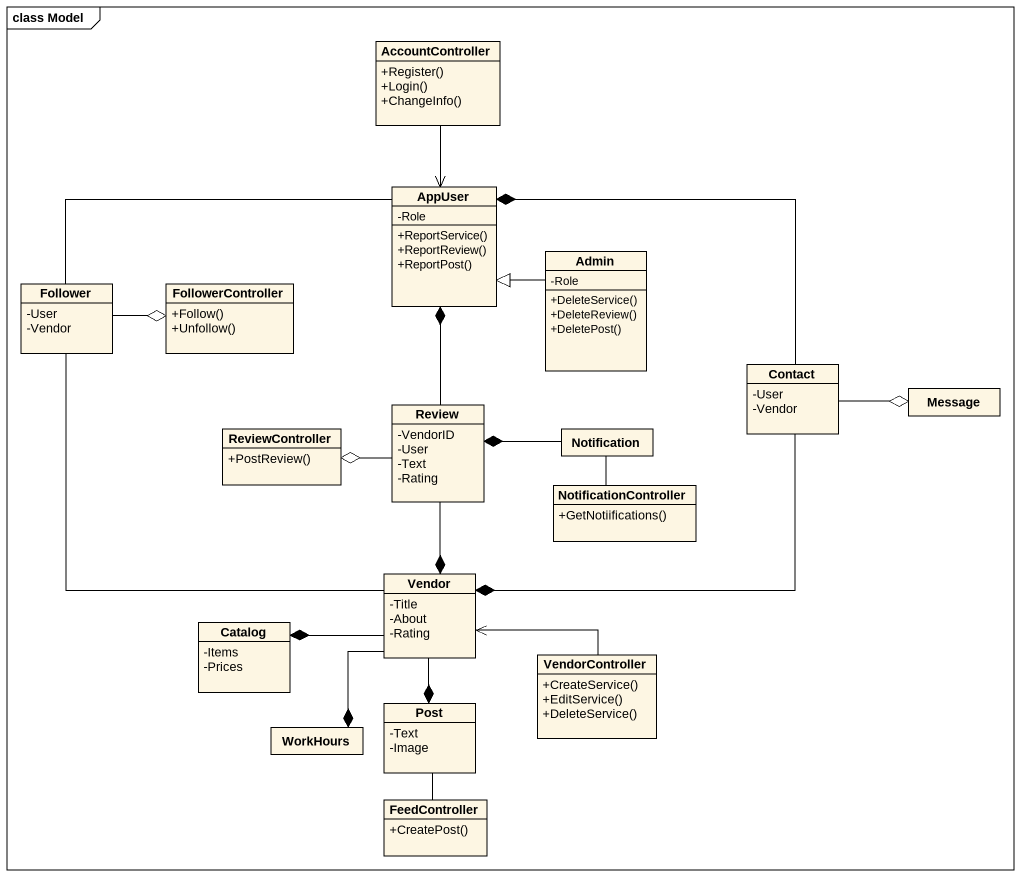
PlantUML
@startuml
mainframe class Model
hide circle
hide empty members
skinparam classAttributeIconSize 0
class AccountController {
  +Register()
  +Login()
  +ChangeInfo()
}
class AppUser {
  -Role
  +ReportService()
  +ReportReview()
  +ReportPost()
}
class Admin {
  -Role
  +DeleteService()
  +DeleteReview()
  +DeletePost()
}
class Follower {
  -User
  -Vendor
}
class FollowerController {
  +Follow()
  +Unfollow()
}
class Review {
  -VendorID
  -User
  -Text
  -Rating
}
class Contact {
  -User
  -Vendor
}
class Message
class ReviewController {
  +PostReview()
}
class Notification
class NotificationController {
  +GetNotiifications()
}
class Vendor {
  -Title
  -About
  -Rating
}
class Catalog {
  -Items
  -Prices
}
class VendorController {
  +CreateService()
  +EditService()
  +DeleteService()
}
class Post {
  -Text
  -Image
}
class WorkHours
class FeedController {
  +CreatePost()
}
AccountController --> AppUser
AppUser *-- Review
AppUser *-right- Contact
Admin -left-|> AppUser
Follower -right- AppUser
Follower -- Vendor
FollowerController o-left- Follower
Review *-right- Notification
Message o-left- Contact
ReviewController o-right- Review
NotificationController -up- Notification
Vendor *-up- Review
Vendor *-right- Contact
Catalog *-right- Vendor
VendorController -left-> Vendor
Post *-up- Vendor
Post -- FeedController
WorkHours *-up- Vendor
@enduml
